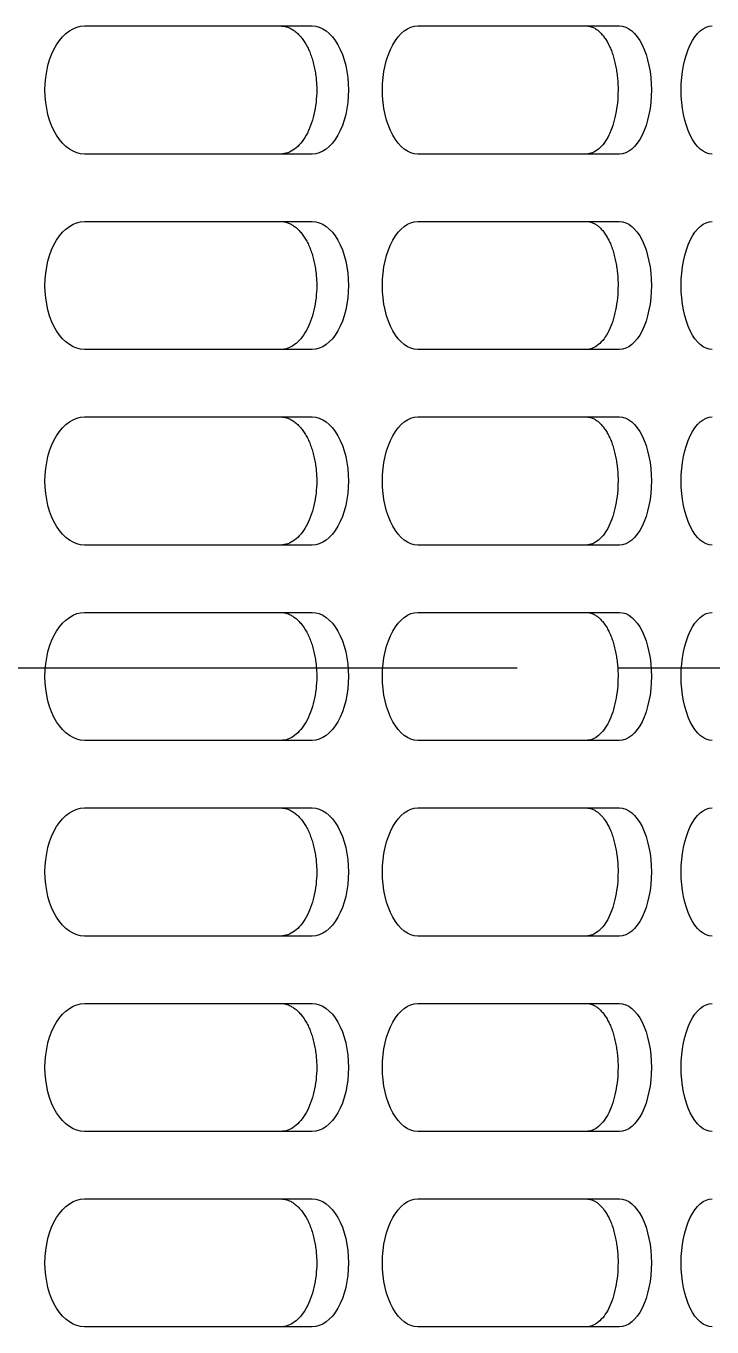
# Model space of a CAD drawing. Header units: millimetres. Extents: x 156850 to 204135, y 56350 to 74150.
# Drawn here: x 159032.2 to 159085.8, y 57114.5 to 57216.1 of the extents above; entities that cross this region are included whole.
import ezdxf

# ---------------------------------------------------------------- set-up
doc = ezdxf.new("R2010")
doc.units = ezdxf.units.MM
doc.header["$LTSCALE"] = 150
doc.linetypes.add('X-2F-PLAN$0$CENTER', pattern=[2, 1.25, -0.25, 0.25, -0.25])
doc.layers.add('-----33 Equipment', color=5, linetype='Continuous')

# ---------------------------------------------------------------- blocks, each defined once
blk = doc.blocks.new('X-2F-PLAN$0$A$C13F33EB5')
at = {"color": 0, "linetype": 'Continuous'}
for p, q in [((276.51, 184.4), (276.51, 202.2)), ((286.51, 202.2), (286.51, 184.4)), ((291.77, 184.4), (291.77, 202.2)), ((301.77, 202.2), (301.77, 184.4)), ((307.03, 184.4), (307.03, 202.2)), ((317.03, 202.2), (317.03, 184.4)), ((322.3, 184.4), (322.3, 202.2)), ((332.3, 202.2), (332.3, 184.4)), ((337.56, 184.4), (337.56, 202.2)), ((347.56, 202.2), (347.56, 184.4)), ((352.82, 184.4), (352.82, 202.2)), ((362.82, 202.2), (362.82, 184.4)), ((368.09, 184.4), (368.09, 202.2)), ((378.09, 202.2), (378.09, 184.4)), ((276.51, 160.39), (276.51, 176.16)), ((286.51, 176.16), (286.51, 160.39)), ((291.77, 160.39), (291.77, 176.16)), ((301.77, 176.16), (301.77, 160.39)), ((307.03, 160.39), (307.03, 176.16)), ((317.03, 176.16), (317.03, 160.39)), ((322.3, 160.39), (322.3, 176.16)), ((332.3, 176.16), (332.3, 160.39)), ((337.56, 160.39), (337.56, 176.16)), ((347.56, 176.16), (347.56, 160.39)), ((352.82, 160.39), (352.82, 176.16)), ((362.82, 176.16), (362.82, 160.39)), ((368.09, 160.39), (368.09, 176.16)), ((378.09, 176.16), (378.09, 160.39))]:
    blk.add_line(p, q, dxfattribs=at)
for points, knots in [([(276.51, 202.2), (276.51, 203), (277.05, 203.81), (278.9, 204.95), (280.2, 205.29), (282.82, 205.29), (284.12, 204.95), (285.97, 203.81), (286.51, 203), (286.51, 202.2)], [0, 0, 0, 0, 0.25, 0.25, 0.5, 0.5, 0.75, 0.75, 1, 1, 1, 1]), ([(291.77, 202.2), (291.77, 203), (292.31, 203.81), (294.16, 204.95), (295.46, 205.29), (298.08, 205.29), (299.38, 204.95), (301.23, 203.81), (301.77, 203), (301.77, 202.2)], [0, 0, 0, 0, 0.25, 0.25, 0.5, 0.5, 0.75, 0.75, 1, 1, 1, 1]), ([(307.03, 202.2), (307.03, 203), (307.57, 203.81), (309.42, 204.95), (310.73, 205.29), (313.34, 205.29), (314.64, 204.95), (316.5, 203.81), (317.03, 203), (317.03, 202.2)], [0, 0, 0, 0, 0.25, 0.25, 0.5, 0.5, 0.75, 0.75, 1, 1, 1, 1]), ([(322.3, 202.2), (322.3, 203), (322.84, 203.81), (324.69, 204.95), (325.99, 205.29), (328.61, 205.29), (329.91, 204.95), (331.76, 203.81), (332.3, 203), (332.3, 202.2)], [0, 0, 0, 0, 0.25, 0.25, 0.5, 0.5, 0.75, 0.75, 1, 1, 1, 1]), ([(337.56, 202.2), (337.56, 203), (338.1, 203.81), (339.95, 204.95), (341.25, 205.29), (343.87, 205.29), (345.17, 204.95), (347.02, 203.81), (347.56, 203), (347.56, 202.2)], [0, 0, 0, 0, 0.25, 0.25, 0.5, 0.5, 0.75, 0.75, 1, 1, 1, 1]), ([(352.82, 202.2), (352.82, 203), (353.36, 203.81), (355.21, 204.95), (356.52, 205.29), (359.13, 205.29), (360.43, 204.95), (362.29, 203.81), (362.82, 203), (362.82, 202.2)], [0, 0, 0, 0, 0.25, 0.25, 0.5, 0.5, 0.75, 0.75, 1, 1, 1, 1]), ([(368.09, 202.2), (368.09, 203), (368.63, 203.81), (370.48, 204.95), (371.78, 205.29), (374.4, 205.29), (375.7, 204.95), (377.55, 203.81), (378.09, 203), (378.09, 202.2)], [0, 0, 0, 0, 0.25, 0.25, 0.5, 0.5, 0.75, 0.75, 1, 1, 1, 1]), ([(286.51, 186.87), (286.5, 186.78), (286.49, 186.59), (286.42, 186.32), (286.3, 186.05), (286.13, 185.79), (285.92, 185.53), (285.67, 185.3), (285.38, 185.07), (285.05, 184.87), (284.69, 184.68), (284.29, 184.52), (283.87, 184.38), (283.42, 184.26), (282.96, 184.17), (282.48, 184.1), (282, 184.06), (281.02, 184.03), (279.55, 184.2), (278.15, 184.72), (277.33, 185.29), (276.87, 185.78), (276.57, 186.31), (276.53, 186.68), (276.51, 186.87)], [0, 0, 0, 0, 0.031263, 0.06252, 0.093789, 0.125071, 0.156359, 0.187645, 0.21893, 0.250231, 0.281541, 0.312852, 0.344178, 0.375521, 0.406869, 0.438212, 0.469551, 0.500899, 0.62553, 0.750071, 0.812579, 0.87508, 0.937558, 1, 1, 1, 1]), ([(301.77, 186.87), (301.77, 186.78), (301.76, 186.59), (301.68, 186.32), (301.56, 186.05), (301.39, 185.79), (301.18, 185.53), (300.93, 185.3), (300.64, 185.07), (300.31, 184.87), (299.95, 184.68), (299.55, 184.52), (299.13, 184.38), (298.69, 184.26), (298.22, 184.17), (297.75, 184.1), (297.26, 184.06), (296.29, 184.03), (294.81, 184.2), (293.42, 184.72), (292.59, 185.29), (292.13, 185.78), (291.83, 186.31), (291.79, 186.68), (291.77, 186.87)], [0, 0, 0, 0, 0.031263, 0.06252, 0.093789, 0.125071, 0.156359, 0.187645, 0.21893, 0.250231, 0.281541, 0.312852, 0.344178, 0.375521, 0.406869, 0.438212, 0.469551, 0.500899, 0.62553, 0.750071, 0.812579, 0.87508, 0.937558, 1, 1, 1, 1]), ([(317.03, 186.87), (317.03, 186.78), (317.02, 186.59), (316.94, 186.32), (316.82, 186.05), (316.66, 185.79), (316.45, 185.53), (316.2, 185.3), (315.91, 185.07), (315.58, 184.87), (315.21, 184.68), (314.82, 184.52), (314.39, 184.38), (313.95, 184.26), (313.49, 184.17), (313.01, 184.1), (312.53, 184.06), (311.55, 184.03), (310.07, 184.2), (308.68, 184.72), (307.85, 185.29), (307.39, 185.78), (307.09, 186.31), (307.05, 186.68), (307.03, 186.87)], [0, 0, 0, 0, 0.031263, 0.06252, 0.093789, 0.125071, 0.156359, 0.187645, 0.21893, 0.250231, 0.281541, 0.312852, 0.344178, 0.375521, 0.406869, 0.438212, 0.469551, 0.500899, 0.62553, 0.750071, 0.812579, 0.87508, 0.937558, 1, 1, 1, 1]), ([(332.3, 186.87), (332.29, 186.78), (332.28, 186.59), (332.21, 186.32), (332.09, 186.05), (331.92, 185.79), (331.71, 185.53), (331.46, 185.3), (331.17, 185.07), (330.84, 184.87), (330.47, 184.68), (330.08, 184.52), (329.66, 184.38), (329.21, 184.26), (328.75, 184.17), (328.27, 184.1), (327.79, 184.06), (326.81, 184.03), (325.34, 184.2), (323.94, 184.72), (323.12, 185.29), (322.66, 185.78), (322.36, 186.31), (322.32, 186.68), (322.3, 186.87)], [0, 0, 0, 0, 0.031263, 0.06252, 0.093789, 0.125071, 0.156359, 0.187645, 0.21893, 0.250231, 0.281541, 0.312852, 0.344178, 0.375521, 0.406869, 0.438212, 0.469551, 0.500899, 0.62553, 0.750071, 0.812579, 0.87508, 0.937558, 1, 1, 1, 1]), ([(347.56, 186.87), (347.56, 186.78), (347.55, 186.59), (347.47, 186.32), (347.35, 186.05), (347.18, 185.79), (346.97, 185.53), (346.72, 185.3), (346.43, 185.07), (346.1, 184.87), (345.74, 184.68), (345.34, 184.52), (344.92, 184.38), (344.48, 184.26), (344.01, 184.17), (343.54, 184.1), (343.05, 184.06), (342.07, 184.03), (340.6, 184.2), (339.21, 184.72), (338.38, 185.29), (337.92, 185.78), (337.62, 186.31), (337.58, 186.68), (337.56, 186.87)], [0, 0, 0, 0, 0.031263, 0.06252, 0.093789, 0.125071, 0.156359, 0.187645, 0.21893, 0.250231, 0.281541, 0.312852, 0.344178, 0.375521, 0.406869, 0.438212, 0.469551, 0.500899, 0.62553, 0.750071, 0.812579, 0.87508, 0.937558, 1, 1, 1, 1]), ([(362.82, 186.87), (362.82, 186.78), (362.81, 186.59), (362.73, 186.32), (362.61, 186.05), (362.45, 185.79), (362.24, 185.53), (361.99, 185.3), (361.69, 185.07), (361.37, 184.87), (361, 184.68), (360.61, 184.52), (360.18, 184.38), (359.74, 184.26), (359.28, 184.17), (358.8, 184.1), (358.31, 184.06), (357.34, 184.03), (355.86, 184.2), (354.47, 184.72), (353.64, 185.29), (353.18, 185.78), (352.88, 186.31), (352.84, 186.68), (352.82, 186.87)], [0, 0, 0, 0, 0.031263, 0.06252, 0.093789, 0.125071, 0.156359, 0.187645, 0.21893, 0.250231, 0.281541, 0.312852, 0.344178, 0.375521, 0.406869, 0.438212, 0.469551, 0.500899, 0.62553, 0.750071, 0.812579, 0.87508, 0.937558, 1, 1, 1, 1]), ([(378.09, 186.87), (378.08, 186.78), (378.07, 186.59), (378, 186.32), (377.88, 186.05), (377.71, 185.79), (377.5, 185.53), (377.25, 185.3), (376.96, 185.07), (376.63, 184.87), (376.26, 184.68), (375.87, 184.52), (375.45, 184.38), (375, 184.26), (374.54, 184.17), (374.06, 184.1), (373.58, 184.06), (372.6, 184.03), (371.13, 184.2), (369.73, 184.72), (368.91, 185.29), (368.45, 185.78), (368.15, 186.31), (368.11, 186.68), (368.09, 186.87)], [0, 0, 0, 0, 0.031263, 0.06252, 0.093789, 0.125071, 0.156359, 0.187645, 0.21893, 0.250231, 0.281541, 0.312852, 0.344178, 0.375521, 0.406869, 0.438212, 0.469551, 0.500899, 0.62553, 0.750071, 0.812579, 0.87508, 0.937558, 1, 1, 1, 1]), ([(286.51, 184.4), (286.51, 183.66), (285.97, 182.92), (284.12, 181.87), (282.82, 181.57), (280.2, 181.57), (278.9, 181.87), (277.05, 182.92), (276.51, 183.66), (276.51, 184.4)], [0, 0, 0, 0, 0.25, 0.25, 0.5, 0.5, 0.75, 0.75, 1, 1, 1, 1]), ([(301.77, 184.4), (301.77, 183.66), (301.23, 182.92), (299.38, 181.87), (298.08, 181.57), (295.46, 181.57), (294.16, 181.87), (292.31, 182.92), (291.77, 183.66), (291.77, 184.4)], [0, 0, 0, 0, 0.25, 0.25, 0.5, 0.5, 0.75, 0.75, 1, 1, 1, 1]), ([(317.03, 184.4), (317.03, 183.66), (316.5, 182.92), (314.64, 181.87), (313.34, 181.57), (310.73, 181.57), (309.42, 181.87), (307.57, 182.92), (307.03, 183.66), (307.03, 184.4)], [0, 0, 0, 0, 0.25, 0.25, 0.5, 0.5, 0.75, 0.75, 1, 1, 1, 1]), ([(332.3, 184.4), (332.3, 183.66), (331.76, 182.92), (329.91, 181.87), (328.61, 181.57), (325.99, 181.57), (324.69, 181.87), (322.84, 182.92), (322.3, 183.66), (322.3, 184.4)], [0, 0, 0, 0, 0.25, 0.25, 0.5, 0.5, 0.75, 0.75, 1, 1, 1, 1]), ([(347.56, 184.4), (347.56, 183.66), (347.02, 182.92), (345.17, 181.87), (343.87, 181.57), (341.25, 181.57), (339.95, 181.87), (338.1, 182.92), (337.56, 183.66), (337.56, 184.4)], [0, 0, 0, 0, 0.25, 0.25, 0.5, 0.5, 0.75, 0.75, 1, 1, 1, 1]), ([(362.82, 184.4), (362.82, 183.66), (362.29, 182.92), (360.43, 181.87), (359.13, 181.57), (356.52, 181.57), (355.21, 181.87), (353.36, 182.92), (352.82, 183.66), (352.82, 184.4)], [0, 0, 0, 0, 0.25, 0.25, 0.5, 0.5, 0.75, 0.75, 1, 1, 1, 1]), ([(378.09, 184.4), (378.09, 183.66), (377.55, 182.92), (375.7, 181.87), (374.4, 181.57), (371.78, 181.57), (370.48, 181.87), (368.63, 182.92), (368.09, 183.66), (368.09, 184.4)], [0, 0, 0, 0, 0.25, 0.25, 0.5, 0.5, 0.75, 0.75, 1, 1, 1, 1]), ([(276.51, 176.16), (276.51, 176.88), (277.05, 177.59), (278.9, 178.62), (280.2, 178.92), (282.82, 178.92), (284.12, 178.62), (285.97, 177.59), (286.51, 176.88), (286.51, 176.16)], [0, 0, 0, 0, 0.25, 0.25, 0.5, 0.5, 0.75, 0.75, 1, 1, 1, 1]), ([(291.77, 176.16), (291.77, 176.88), (292.31, 177.59), (294.16, 178.62), (295.46, 178.92), (298.08, 178.92), (299.38, 178.62), (301.23, 177.59), (301.77, 176.88), (301.77, 176.16)], [0, 0, 0, 0, 0.25, 0.25, 0.5, 0.5, 0.75, 0.75, 1, 1, 1, 1]), ([(307.03, 176.16), (307.03, 176.88), (307.57, 177.59), (309.42, 178.62), (310.73, 178.92), (313.34, 178.92), (314.64, 178.62), (316.5, 177.59), (317.03, 176.88), (317.03, 176.16)], [0, 0, 0, 0, 0.25, 0.25, 0.5, 0.5, 0.75, 0.75, 1, 1, 1, 1]), ([(322.3, 176.16), (322.3, 176.88), (322.84, 177.59), (324.69, 178.62), (325.99, 178.92), (328.61, 178.92), (329.91, 178.62), (331.76, 177.59), (332.3, 176.88), (332.3, 176.16)], [0, 0, 0, 0, 0.25, 0.25, 0.5, 0.5, 0.75, 0.75, 1, 1, 1, 1]), ([(337.56, 176.16), (337.56, 176.88), (338.1, 177.59), (339.95, 178.62), (341.25, 178.92), (343.87, 178.92), (345.17, 178.62), (347.02, 177.59), (347.56, 176.88), (347.56, 176.16)], [0, 0, 0, 0, 0.25, 0.25, 0.5, 0.5, 0.75, 0.75, 1, 1, 1, 1]), ([(352.82, 176.16), (352.82, 176.88), (353.36, 177.59), (355.21, 178.62), (356.52, 178.92), (359.13, 178.92), (360.43, 178.62), (362.29, 177.59), (362.82, 176.88), (362.82, 176.16)], [0, 0, 0, 0, 0.25, 0.25, 0.5, 0.5, 0.75, 0.75, 1, 1, 1, 1]), ([(368.09, 176.16), (368.09, 176.88), (368.63, 177.59), (370.48, 178.62), (371.78, 178.92), (374.4, 178.92), (375.7, 178.62), (377.55, 177.59), (378.09, 176.88), (378.09, 176.16)], [0, 0, 0, 0, 0.25, 0.25, 0.5, 0.5, 0.75, 0.75, 1, 1, 1, 1]), ([(286.51, 162.98), (286.5, 162.9), (286.49, 162.74), (286.42, 162.5), (286.3, 162.26), (286.13, 162.03), (285.92, 161.81), (285.67, 161.6), (285.38, 161.41), (285.05, 161.23), (284.69, 161.06), (284.29, 160.92), (283.87, 160.8), (283.42, 160.69), (282.96, 160.61), (282.48, 160.55), (282, 160.51), (281.02, 160.49), (279.55, 160.64), (278.15, 161.09), (277.33, 161.59), (276.87, 162.03), (276.57, 162.5), (276.53, 162.82), (276.51, 162.98)], [0, 0, 0, 0, 0.031263, 0.06252, 0.093789, 0.125071, 0.156359, 0.187645, 0.21893, 0.250231, 0.281541, 0.312852, 0.344178, 0.375521, 0.406869, 0.438212, 0.469551, 0.500899, 0.62553, 0.750071, 0.812579, 0.87508, 0.937558, 1, 1, 1, 1]), ([(301.77, 162.98), (301.77, 162.9), (301.76, 162.74), (301.68, 162.5), (301.56, 162.26), (301.39, 162.03), (301.18, 161.81), (300.93, 161.6), (300.64, 161.41), (300.31, 161.23), (299.95, 161.06), (299.55, 160.92), (299.13, 160.8), (298.69, 160.69), (298.22, 160.61), (297.75, 160.55), (297.26, 160.51), (296.29, 160.49), (294.81, 160.64), (293.42, 161.09), (292.59, 161.59), (292.13, 162.03), (291.83, 162.5), (291.79, 162.82), (291.77, 162.98)], [0, 0, 0, 0, 0.031263, 0.06252, 0.093789, 0.125071, 0.156359, 0.187645, 0.21893, 0.250231, 0.281541, 0.312852, 0.344178, 0.375521, 0.406869, 0.438212, 0.469551, 0.500899, 0.62553, 0.750071, 0.812579, 0.87508, 0.937558, 1, 1, 1, 1]), ([(317.03, 162.98), (317.03, 162.9), (317.02, 162.74), (316.94, 162.5), (316.82, 162.26), (316.66, 162.03), (316.45, 161.81), (316.2, 161.6), (315.91, 161.41), (315.58, 161.23), (315.21, 161.06), (314.82, 160.92), (314.39, 160.8), (313.95, 160.69), (313.49, 160.61), (313.01, 160.55), (312.53, 160.51), (311.55, 160.49), (310.07, 160.64), (308.68, 161.09), (307.85, 161.59), (307.39, 162.03), (307.09, 162.5), (307.05, 162.82), (307.03, 162.98)], [0, 0, 0, 0, 0.031263, 0.06252, 0.093789, 0.125071, 0.156359, 0.187645, 0.21893, 0.250231, 0.281541, 0.312852, 0.344178, 0.375521, 0.406869, 0.438212, 0.469551, 0.500899, 0.62553, 0.750071, 0.812579, 0.87508, 0.937558, 1, 1, 1, 1]), ([(332.3, 162.98), (332.29, 162.9), (332.28, 162.74), (332.21, 162.5), (332.09, 162.26), (331.92, 162.03), (331.71, 161.81), (331.46, 161.6), (331.17, 161.41), (330.84, 161.23), (330.47, 161.06), (330.08, 160.92), (329.66, 160.8), (329.21, 160.69), (328.75, 160.61), (328.27, 160.55), (327.79, 160.51), (326.81, 160.49), (325.34, 160.64), (323.94, 161.09), (323.12, 161.59), (322.66, 162.03), (322.36, 162.5), (322.32, 162.82), (322.3, 162.98)], [0, 0, 0, 0, 0.031263, 0.06252, 0.093789, 0.125071, 0.156359, 0.187645, 0.21893, 0.250231, 0.281541, 0.312852, 0.344178, 0.375521, 0.406869, 0.438212, 0.469551, 0.500899, 0.62553, 0.750071, 0.812579, 0.87508, 0.937558, 1, 1, 1, 1]), ([(347.56, 162.98), (347.56, 162.9), (347.55, 162.74), (347.47, 162.5), (347.35, 162.26), (347.18, 162.03), (346.97, 161.81), (346.72, 161.6), (346.43, 161.41), (346.1, 161.23), (345.74, 161.06), (345.34, 160.92), (344.92, 160.8), (344.48, 160.69), (344.01, 160.61), (343.54, 160.55), (343.05, 160.51), (342.07, 160.49), (340.6, 160.64), (339.21, 161.09), (338.38, 161.59), (337.92, 162.03), (337.62, 162.5), (337.58, 162.82), (337.56, 162.98)], [0, 0, 0, 0, 0.031263, 0.06252, 0.093789, 0.125071, 0.156359, 0.187645, 0.21893, 0.250231, 0.281541, 0.312852, 0.344178, 0.375521, 0.406869, 0.438212, 0.469551, 0.500899, 0.62553, 0.750071, 0.812579, 0.87508, 0.937558, 1, 1, 1, 1]), ([(362.82, 162.98), (362.82, 162.9), (362.81, 162.74), (362.73, 162.5), (362.61, 162.26), (362.45, 162.03), (362.24, 161.81), (361.99, 161.6), (361.69, 161.41), (361.37, 161.23), (361, 161.06), (360.61, 160.92), (360.18, 160.8), (359.74, 160.69), (359.28, 160.61), (358.8, 160.55), (358.31, 160.51), (357.34, 160.49), (355.86, 160.64), (354.47, 161.09), (353.64, 161.59), (353.18, 162.03), (352.88, 162.5), (352.84, 162.82), (352.82, 162.98)], [0, 0, 0, 0, 0.031263, 0.06252, 0.093789, 0.125071, 0.156359, 0.187645, 0.21893, 0.250231, 0.281541, 0.312852, 0.344178, 0.375521, 0.406869, 0.438212, 0.469551, 0.500899, 0.62553, 0.750071, 0.812579, 0.87508, 0.937558, 1, 1, 1, 1]), ([(378.09, 162.98), (378.08, 162.9), (378.07, 162.74), (378, 162.5), (377.88, 162.26), (377.71, 162.03), (377.5, 161.81), (377.25, 161.6), (376.96, 161.41), (376.63, 161.23), (376.26, 161.06), (375.87, 160.92), (375.45, 160.8), (375, 160.69), (374.54, 160.61), (374.06, 160.55), (373.58, 160.51), (372.6, 160.49), (371.13, 160.64), (369.73, 161.09), (368.91, 161.59), (368.45, 162.03), (368.15, 162.5), (368.11, 162.82), (368.09, 162.98)], [0, 0, 0, 0, 0.031263, 0.06252, 0.093789, 0.125071, 0.156359, 0.187645, 0.21893, 0.250231, 0.281541, 0.312852, 0.344178, 0.375521, 0.406869, 0.438212, 0.469551, 0.500899, 0.62553, 0.750071, 0.812579, 0.87508, 0.937558, 1, 1, 1, 1]), ([(286.51, 160.39), (286.51, 159.73), (285.97, 159.08), (284.12, 158.16), (282.82, 157.9), (280.2, 157.9), (278.9, 158.16), (277.05, 159.08), (276.51, 159.73), (276.51, 160.39)], [0, 0, 0, 0, 0.25, 0.25, 0.5, 0.5, 0.75, 0.75, 1, 1, 1, 1]), ([(301.77, 160.39), (301.77, 159.73), (301.23, 159.08), (299.38, 158.16), (298.08, 157.9), (295.46, 157.9), (294.16, 158.16), (292.31, 159.08), (291.77, 159.73), (291.77, 160.39)], [0, 0, 0, 0, 0.25, 0.25, 0.5, 0.5, 0.75, 0.75, 1, 1, 1, 1]), ([(317.03, 160.39), (317.03, 159.73), (316.5, 159.08), (314.64, 158.16), (313.34, 157.9), (310.73, 157.9), (309.42, 158.16), (307.57, 159.08), (307.03, 159.73), (307.03, 160.39)], [0, 0, 0, 0, 0.25, 0.25, 0.5, 0.5, 0.75, 0.75, 1, 1, 1, 1]), ([(332.3, 160.39), (332.3, 159.73), (331.76, 159.08), (329.91, 158.16), (328.61, 157.9), (325.99, 157.9), (324.69, 158.16), (322.84, 159.08), (322.3, 159.73), (322.3, 160.39)], [0, 0, 0, 0, 0.25, 0.25, 0.5, 0.5, 0.75, 0.75, 1, 1, 1, 1]), ([(347.56, 160.39), (347.56, 159.73), (347.02, 159.08), (345.17, 158.16), (343.87, 157.9), (341.25, 157.9), (339.95, 158.16), (338.1, 159.08), (337.56, 159.73), (337.56, 160.39)], [0, 0, 0, 0, 0.25, 0.25, 0.5, 0.5, 0.75, 0.75, 1, 1, 1, 1]), ([(362.82, 160.39), (362.82, 159.73), (362.29, 159.08), (360.43, 158.16), (359.13, 157.9), (356.52, 157.9), (355.21, 158.16), (353.36, 159.08), (352.82, 159.73), (352.82, 160.39)], [0, 0, 0, 0, 0.25, 0.25, 0.5, 0.5, 0.75, 0.75, 1, 1, 1, 1]), ([(378.09, 160.39), (378.09, 159.73), (377.55, 159.08), (375.7, 158.16), (374.4, 157.9), (371.78, 157.9), (370.48, 158.16), (368.63, 159.08), (368.09, 159.73), (368.09, 160.39)], [0, 0, 0, 0, 0.25, 0.25, 0.5, 0.5, 0.75, 0.75, 1, 1, 1, 1]), ([(276.51, 153.16), (276.51, 153.79), (277.05, 154.42), (278.9, 155.31), (280.2, 155.58), (282.82, 155.58), (284.12, 155.31), (285.97, 154.42), (286.51, 153.79), (286.51, 153.16)], [0, 0, 0, 0, 0.25, 0.25, 0.5, 0.5, 0.75, 0.75, 1, 1, 1, 1]), ([(291.77, 153.16), (291.77, 153.79), (292.31, 154.42), (294.16, 155.31), (295.46, 155.58), (298.08, 155.58), (299.38, 155.31), (301.23, 154.42), (301.77, 153.79), (301.77, 153.16)], [0, 0, 0, 0, 0.25, 0.25, 0.5, 0.5, 0.75, 0.75, 1, 1, 1, 1]), ([(307.03, 153.16), (307.03, 153.79), (307.57, 154.42), (309.42, 155.31), (310.73, 155.58), (313.34, 155.58), (314.64, 155.31), (316.5, 154.42), (317.03, 153.79), (317.03, 153.16)], [0, 0, 0, 0, 0.25, 0.25, 0.5, 0.5, 0.75, 0.75, 1, 1, 1, 1]), ([(322.3, 153.16), (322.3, 153.79), (322.84, 154.42), (324.69, 155.31), (325.99, 155.58), (328.61, 155.58), (329.91, 155.31), (331.76, 154.42), (332.3, 153.79), (332.3, 153.16)], [0, 0, 0, 0, 0.25, 0.25, 0.5, 0.5, 0.75, 0.75, 1, 1, 1, 1]), ([(337.56, 153.16), (337.56, 153.79), (338.1, 154.42), (339.95, 155.31), (341.25, 155.58), (343.87, 155.58), (345.17, 155.31), (347.02, 154.42), (347.56, 153.79), (347.56, 153.16)], [0, 0, 0, 0, 0.25, 0.25, 0.5, 0.5, 0.75, 0.75, 1, 1, 1, 1]), ([(352.82, 153.16), (352.82, 153.79), (353.36, 154.42), (355.21, 155.31), (356.52, 155.58), (359.13, 155.58), (360.43, 155.31), (362.29, 154.42), (362.82, 153.79), (362.82, 153.16)], [0, 0, 0, 0, 0.25, 0.25, 0.5, 0.5, 0.75, 0.75, 1, 1, 1, 1]), ([(368.09, 153.16), (368.09, 153.79), (368.63, 154.42), (370.48, 155.31), (371.78, 155.58), (374.4, 155.58), (375.7, 155.31), (377.55, 154.42), (378.09, 153.79), (378.09, 153.16)], [0, 0, 0, 0, 0.25, 0.25, 0.5, 0.5, 0.75, 0.75, 1, 1, 1, 1])]:
    blk.add_open_spline(points, degree=3, knots=knots, dxfattribs=at)
blk = doc.blocks.new('X-2F-PLAN$0$zw$C47F')
at = {"layer": '-----33 Equipment', "linetype": 'X-2F-PLAN$0$CENTER', "ltscale": 0.211328}
blk.add_line((309.78, 2206.3), (309.78, 1136.3), dxfattribs=at)
at = {"layer": '-----33 Equipment'}
blk.add_blockref('X-2F-PLAN$0$A$C13F33EB5', (-18.2, 1047.3), dxfattribs=at)

msp = doc.modelspace()

# ---------------------------------------------------------------- block references
at = {"layer": '-----33 Equipment', "rotation": 90.00000000000001}
msp.add_blockref('X-2F-PLAN$0$zw$C47F', (160286.3, 56856.22), dxfattribs=at)

doc.saveas('drawing.dxf')
